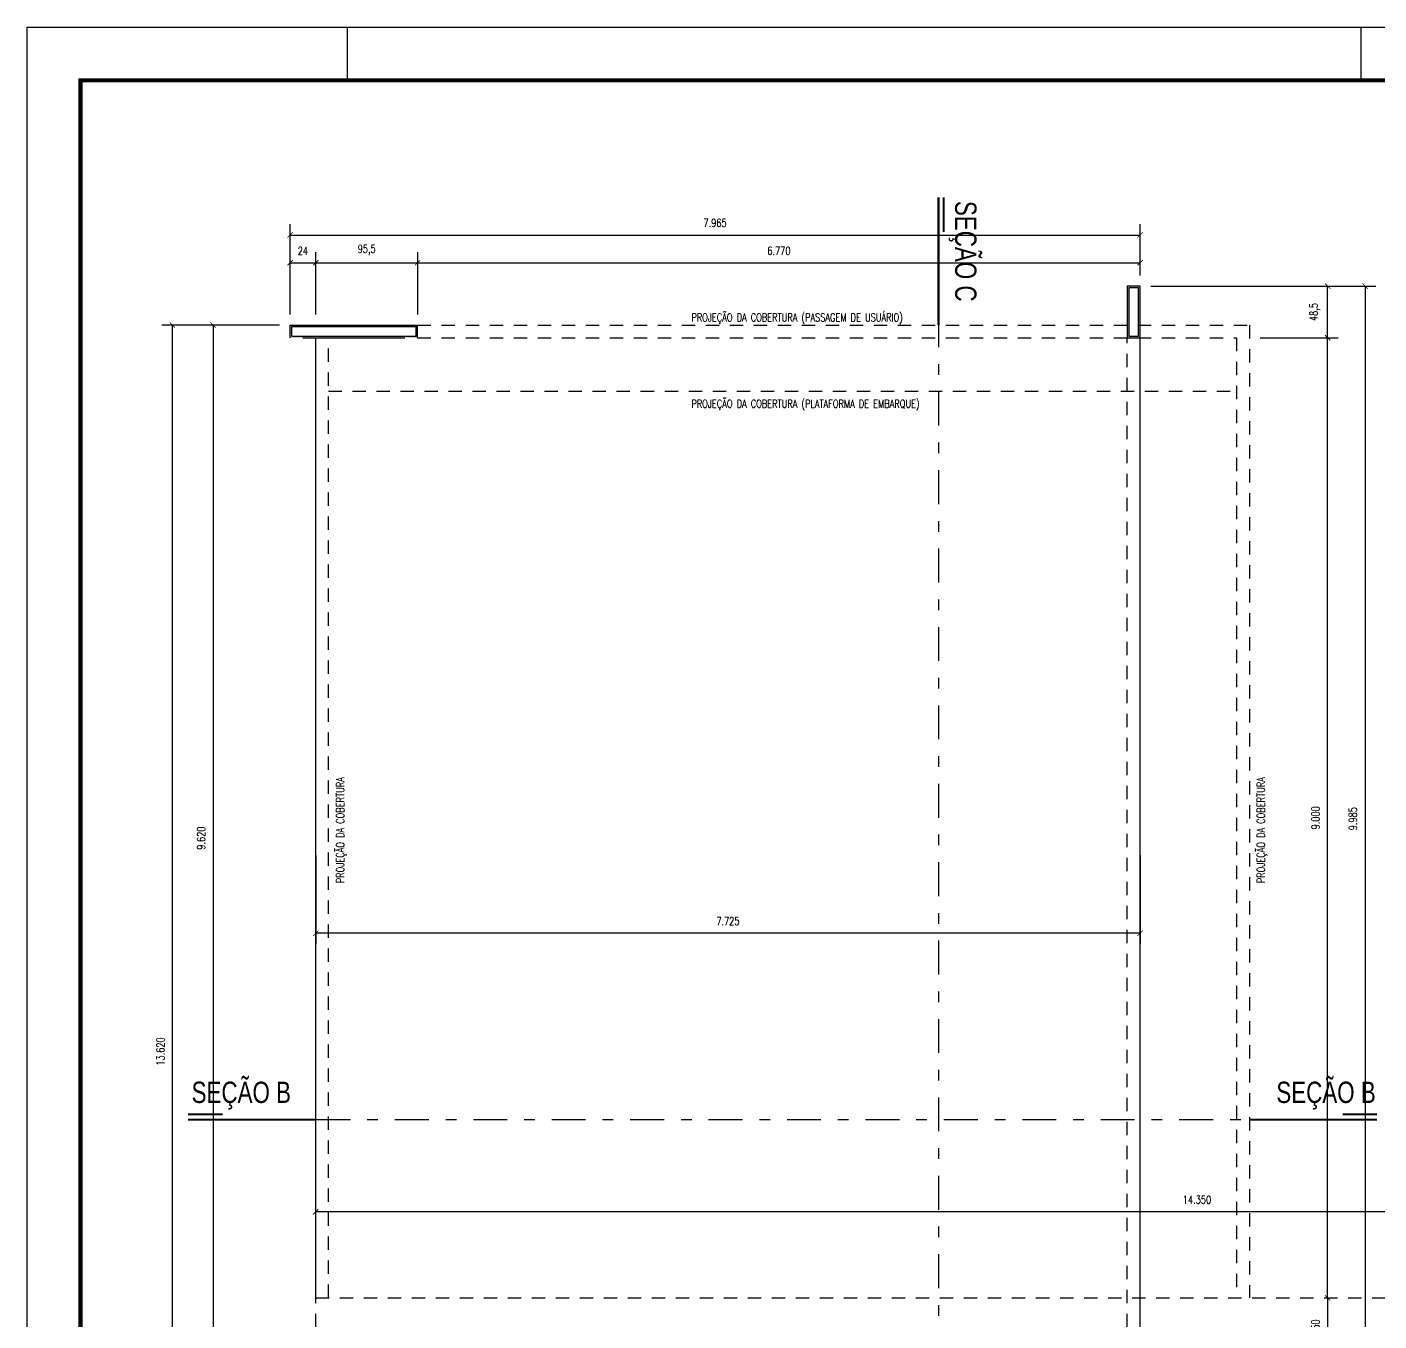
# Model space of a CAD drawing. Extents: x 231.8 to 328.5, y 64.7 to 125.7.
# Drawn here: x 232.57 to 245.24, y 81.06 to 93.19 of the extents above; entities that cross this region are included whole.
import ezdxf

# ---------------------------------------------------------------- set-up
doc = ezdxf.new("R2010")
doc.units = 0
doc.header["$LTSCALE"] = 0.1
doc.header["$MEASUREMENT"] = 0
doc.header["$PDMODE"] = 3
for name, pattern in [('CENTERX2', [4, 2.5, -0.5, 0.5, -0.5]), ('DASHDOT2', [12.7, 6.35, -3.175, 0, -3.175]), ('DASHED2', [0.375, 0.25, -0.125])]:
    doc.linetypes.add(name, pattern=pattern)
doc.layers.get('0').update_dxf_attribs({"linetype": 'CONTINUOUS'})
doc.layers.get('DEFPOINTS').update_dxf_attribs({"linetype": 'CONTINUOUS'})
for name, color, linetype in [('CORTES', 3, 'CENTERX2'), ('COTAS', 1, 'CONTINUOUS'), ('ESTRUTURA_METÁLICA', 250, 'CONTINUOUS'), ('LINHA_DE_CORTE', 3, 'DASHDOT2'), ('PISO', 250, 'CONTINUOUS'), ('PRANCHA', 15, 'CONTINUOUS'), ('PROJEÇÃO', 7, 'DASHED2'), ('TEXTO_PISO_ÁREA', 1, 'CONTINUOUS')]:
    doc.layers.add(name, color=color, linetype=linetype)
doc.styles.add('STYLE1', font='romans.shx', dxfattribs={"width": 0.75, "height": 0.075})
doc.styles.add('STYLE3', font='arial.ttf', dxfattribs={"width": 0.75, "height": 0.2})
doc.dimstyles.get("Standard").update_dxf_attribs({"dimtxt": 0.18, "dimasz": 0.18, "dimexe": 0.18, "dimexo": 0.0625, "dimgap": 0.09, "dimtad": 0, "dimtih": 1, "dimtoh": 1, "dimdec": 4, "dimzin": 0, "dimdsep": 46, "dimtxsty": 'Standard', "dimcen": 0.09, "dimadec": 0, "dimazin": 0, "dimtfac": 1, "dimtdec": 4, "dimtofl": 0, "dimtmove": 0, "dimatfit": 3, "dimfxl": 1, "dimtolj": 1, "dimtzin": 0, "dimarcsym": 0})

# ---------------------------------------------------------------- blocks, each defined once
blk = doc.blocks.new('_ARCHTICK')
at = {"color": 0, "linetype": 'ByBlock', "const_width": 0.15}
blk.add_lwpolyline([(-0.5, -0.5), (0.5, 0.5)], dxfattribs=at)
blk = doc.blocks.new('*D312')
at = {"color": 1, "linetype": 'ByBlock'}
for p, q in [((235.273, 81.38), (235.273, 82.188)), ((249.623, 81.38), (249.623, 82.188)), ((249.623, 82.088), (235.273, 82.088))]:
    blk.add_line(p, q, dxfattribs=at)
at = {"layer": 'DEFPOINTS', "color": 0, "linetype": 'ByBlock'}
for p in [(235.273, 82.088), (235.273, 81.28), (249.623, 81.28)]:
    blk.add_point(p, dxfattribs=at)
at = {"color": 1, "linetype": 'ByBlock', "xscale": 0.05, "yscale": 0.05, "zscale": 0.05, "rotation": 180}
blk.add_blockref('_ARCHTICK', (235.273, 82.088), dxfattribs=at)
at = {"color": 1, "linetype": 'ByBlock', "xscale": 0.05, "yscale": 0.05, "zscale": 0.05}
blk.add_blockref('_ARCHTICK', (249.623, 82.088), dxfattribs=at)
at = {"color": 60, "linetype": 'ByBlock', "insert": (243.532, 82.201), "char_height": 0.075, "attachment_point": 5, "style": 'STYLE1'}
blk.add_mtext('\\A1;14.350', dxfattribs=at)
blk = doc.blocks.new('*D313')
at = {"color": 1, "linetype": 'ByBlock'}
for p, q in [((252.734, 76.565), (253.467, 76.565)), ((253.367, 67.565), (253.367, 76.565))]:
    blk.add_line(p, q, dxfattribs=at)
at = {"layer": 'DEFPOINTS', "color": 0, "linetype": 'ByBlock'}
for p in [(252.634, 76.565), (253.367, 76.565), (253.367, 67.565)]:
    blk.add_point(p, dxfattribs=at)
at = {"color": 1, "linetype": 'ByBlock', "xscale": 0.05, "yscale": 0.05, "zscale": 0.05}
for p, rotation in [((253.367, 76.565), 90), ((253.367, 67.565), 270)]:
    blk.add_blockref('_ARCHTICK', p, dxfattribs=dict(at, rotation=rotation))
at = {"color": 60, "linetype": 'ByBlock', "insert": (253.254, 72.065), "char_height": 0.075, "attachment_point": 5, "rotation": 90, "style": 'STYLE1'}
blk.add_mtext('\\A1;9.000', dxfattribs=at)
blk = doc.blocks.new('*D314')
at = {"color": 1, "linetype": 'ByBlock'}
blk.add_line((253.367, 67.565), (253.367, 67.065), dxfattribs=at)
at = {"layer": 'DEFPOINTS', "color": 0, "linetype": 'ByBlock'}
for p in [(253.367, 67.565), (253.367, 67.065), (253.367, 67.065)]:
    blk.add_point(p, dxfattribs=at)
at = {"color": 1, "linetype": 'ByBlock', "xscale": 0.05, "yscale": 0.05, "zscale": 0.05}
for p, rotation in [((253.367, 67.565), 90), ((253.367, 67.065), 270)]:
    blk.add_blockref('_ARCHTICK', p, dxfattribs=dict(at, rotation=rotation))
at = {"color": 60, "linetype": 'ByBlock', "insert": (253.254, 67.315), "char_height": 0.075, "attachment_point": 5, "rotation": 90, "style": 'STYLE1'}
blk.add_mtext('\\A1;50', dxfattribs=at)
blk = doc.blocks.new('*D315')
at = {"color": 1, "linetype": 'ByBlock'}
for p, q in [((251.709, 77.05), (253.467, 77.05)), ((253.367, 76.565), (253.367, 77.05)), ((252.834, 76.565), (253.467, 76.565))]:
    blk.add_line(p, q, dxfattribs=at)
at = {"layer": 'DEFPOINTS', "color": 0, "linetype": 'ByBlock'}
for p in [(251.609, 77.05), (253.367, 77.05), (252.734, 76.565)]:
    blk.add_point(p, dxfattribs=at)
at = {"color": 1, "linetype": 'ByBlock', "xscale": 0.05, "yscale": 0.05, "zscale": 0.05}
for p, rotation in [((253.367, 77.05), 90), ((253.367, 76.565), 270)]:
    blk.add_blockref('_ARCHTICK', p, dxfattribs=dict(at, rotation=rotation))
at = {"color": 60, "linetype": 'ByBlock', "insert": (253.247, 76.807), "char_height": 0.075, "attachment_point": 5, "rotation": 90, "style": 'STYLE1'}
blk.add_mtext('\\A1;48,5', dxfattribs=at)
blk = doc.blocks.new('*D316')
at = {"color": 1, "linetype": 'ByBlock'}
for p, q in [((252.688, 77.05), (253.817, 77.05)), ((253.717, 77.05), (253.717, 67.065))]:
    blk.add_line(p, q, dxfattribs=at)
at = {"layer": 'DEFPOINTS', "color": 0, "linetype": 'ByBlock'}
for p in [(252.588, 77.05), (253.717, 67.065), (253.717, 67.065)]:
    blk.add_point(p, dxfattribs=at)
at = {"color": 1, "linetype": 'ByBlock', "xscale": 0.05, "yscale": 0.05, "zscale": 0.05}
for p, rotation in [((253.717, 77.05), 90), ((253.717, 67.065), 270)]:
    blk.add_blockref('_ARCHTICK', p, dxfattribs=dict(at, rotation=rotation))
at = {"color": 60, "linetype": 'ByBlock', "insert": (253.604, 72.057), "char_height": 0.075, "attachment_point": 5, "rotation": 90, "style": 'STYLE1'}
blk.add_mtext('\\A1;9.985', dxfattribs=at)
blk = doc.blocks.new('*D317')
at = {"color": 1, "linetype": 'ByBlock'}
for p, q in [((243.643, 76.785), (243.643, 77.369)), ((243.884, 76.785), (243.884, 77.369)), ((243.643, 77.269), (243.884, 77.269))]:
    blk.add_line(p, q, dxfattribs=at)
at = {"layer": 'DEFPOINTS', "color": 0, "linetype": 'ByBlock'}
for p in [(243.884, 77.269), (243.643, 76.685), (243.884, 76.685)]:
    blk.add_point(p, dxfattribs=at)
at = {"color": 1, "linetype": 'ByBlock', "xscale": 0.05, "yscale": 0.05, "zscale": 0.05, "rotation": 180}
blk.add_blockref('_ARCHTICK', (243.643, 77.269), dxfattribs=at)
at = {"color": 1, "linetype": 'ByBlock', "xscale": 0.05, "yscale": 0.05, "zscale": 0.05}
blk.add_blockref('_ARCHTICK', (243.884, 77.269), dxfattribs=at)
at = {"color": 60, "linetype": 'ByBlock', "insert": (243.763, 77.381), "char_height": 0.075, "attachment_point": 5, "style": 'STYLE1'}
blk.add_mtext('\\A1;24', dxfattribs=at)
blk = doc.blocks.new('*D318')
at = {"color": 1, "linetype": 'ByBlock'}
for p, q in [((243.884, 76.885), (243.884, 77.369)), ((244.839, 76.785), (244.839, 77.369)), ((243.884, 77.269), (244.839, 77.269))]:
    blk.add_line(p, q, dxfattribs=at)
at = {"layer": 'DEFPOINTS', "color": 0, "linetype": 'ByBlock'}
for p in [(244.839, 77.269), (243.884, 76.785), (244.839, 76.685)]:
    blk.add_point(p, dxfattribs=at)
at = {"color": 1, "linetype": 'ByBlock', "xscale": 0.05, "yscale": 0.05, "zscale": 0.05, "rotation": 180}
blk.add_blockref('_ARCHTICK', (243.884, 77.269), dxfattribs=at)
at = {"color": 1, "linetype": 'ByBlock', "xscale": 0.05, "yscale": 0.05, "zscale": 0.05}
blk.add_blockref('_ARCHTICK', (244.839, 77.269), dxfattribs=at)
at = {"color": 60, "linetype": 'ByBlock', "insert": (244.361, 77.388), "char_height": 0.075, "attachment_point": 5, "style": 'STYLE1'}
blk.add_mtext('\\A1;95,5', dxfattribs=at)
blk = doc.blocks.new('*D319')
at = {"color": 1, "linetype": 'ByBlock'}
for p, q in [((244.839, 76.885), (244.839, 77.369)), ((251.609, 77.15), (251.609, 77.369)), ((244.839, 77.269), (251.609, 77.269))]:
    blk.add_line(p, q, dxfattribs=at)
at = {"layer": 'DEFPOINTS', "color": 0, "linetype": 'ByBlock'}
for p in [(251.609, 77.269), (251.609, 77.05), (244.839, 76.785)]:
    blk.add_point(p, dxfattribs=at)
at = {"color": 1, "linetype": 'ByBlock', "xscale": 0.05, "yscale": 0.05, "zscale": 0.05, "rotation": 180}
blk.add_blockref('_ARCHTICK', (244.839, 77.269), dxfattribs=at)
at = {"color": 1, "linetype": 'ByBlock', "xscale": 0.05, "yscale": 0.05, "zscale": 0.05}
blk.add_blockref('_ARCHTICK', (251.609, 77.269), dxfattribs=at)
at = {"color": 60, "linetype": 'ByBlock', "insert": (248.224, 77.381), "char_height": 0.075, "attachment_point": 5, "style": 'STYLE1'}
blk.add_mtext('\\A1;6.770', dxfattribs=at)
blk = doc.blocks.new('*D320')
at = {"color": 1, "linetype": 'ByBlock'}
for p, q in [((243.643, 76.885), (243.643, 77.629)), ((251.609, 77.15), (251.609, 77.629)), ((243.643, 77.529), (251.609, 77.529))]:
    blk.add_line(p, q, dxfattribs=at)
at = {"layer": 'DEFPOINTS', "color": 0, "linetype": 'ByBlock'}
for p in [(251.609, 77.529), (251.609, 77.05), (243.643, 76.785)]:
    blk.add_point(p, dxfattribs=at)
at = {"color": 1, "linetype": 'ByBlock', "xscale": 0.05, "yscale": 0.05, "zscale": 0.05, "rotation": 180}
blk.add_blockref('_ARCHTICK', (243.643, 77.529), dxfattribs=at)
at = {"color": 1, "linetype": 'ByBlock', "xscale": 0.05, "yscale": 0.05, "zscale": 0.05}
blk.add_blockref('_ARCHTICK', (251.609, 77.529), dxfattribs=at)
at = {"color": 60, "linetype": 'ByBlock', "insert": (247.626, 77.642), "char_height": 0.075, "attachment_point": 5, "style": 'STYLE1'}
blk.add_mtext('\\A1;7.965', dxfattribs=at)
blk = doc.blocks.new('*D321')
at = {"color": 1, "linetype": 'ByBlock'}
for p, q in [((243.543, 76.685), (242.821, 76.685)), ((242.921, 76.685), (242.921, 67.065)), ((243.784, 67.065), (242.821, 67.065))]:
    blk.add_line(p, q, dxfattribs=at)
at = {"layer": 'DEFPOINTS', "color": 0, "linetype": 'ByBlock'}
for p in [(243.643, 76.685), (242.921, 67.065), (243.884, 67.065)]:
    blk.add_point(p, dxfattribs=at)
at = {"color": 1, "linetype": 'ByBlock', "xscale": 0.05, "yscale": 0.05, "zscale": 0.05}
for p, rotation in [((242.921, 76.685), 90), ((242.921, 67.065), 270)]:
    blk.add_blockref('_ARCHTICK', p, dxfattribs=dict(at, rotation=rotation))
at = {"color": 60, "linetype": 'ByBlock', "insert": (242.809, 71.875), "char_height": 0.075, "attachment_point": 5, "rotation": 90, "style": 'STYLE1'}
blk.add_mtext('\\A1;9.620', dxfattribs=at)
blk = doc.blocks.new('*D323')
at = {"color": 1, "linetype": 'ByBlock'}
for p, q in [((243.082, 76.685), (242.44, 76.685)), ((242.54, 63.065), (242.54, 76.685)), ((243.202, 63.065), (242.44, 63.065))]:
    blk.add_line(p, q, dxfattribs=at)
at = {"layer": 'DEFPOINTS', "color": 0, "linetype": 'ByBlock'}
for p in [(242.54, 76.685), (243.182, 76.685), (243.302, 63.065)]:
    blk.add_point(p, dxfattribs=at)
at = {"color": 1, "linetype": 'ByBlock', "xscale": 0.05, "yscale": 0.05, "zscale": 0.05}
for p, rotation in [((242.54, 76.685), 90), ((242.54, 63.065), 270)]:
    blk.add_blockref('_ARCHTICK', p, dxfattribs=dict(at, rotation=rotation))
at = {"color": 60, "linetype": 'ByBlock', "insert": (242.428, 69.875), "char_height": 0.075, "attachment_point": 5, "rotation": 90, "style": 'STYLE1'}
blk.add_mtext('\\A1;13.620', dxfattribs=at)
blk = doc.blocks.new('*D332')
at = {"color": 1, "linetype": 'ByBlock'}
for p, q in [((243.884, 71.715), (243.884, 70.884)), ((251.609, 71.715), (251.609, 70.884)), ((251.609, 70.984), (243.884, 70.984))]:
    blk.add_line(p, q, dxfattribs=at)
at = {"layer": 'DEFPOINTS', "color": 0, "linetype": 'ByBlock'}
for p in [(243.884, 71.815), (251.609, 71.815), (243.884, 70.984)]:
    blk.add_point(p, dxfattribs=at)
at = {"color": 1, "linetype": 'ByBlock', "xscale": 0.05, "yscale": 0.05, "zscale": 0.05, "rotation": 180}
blk.add_blockref('_ARCHTICK', (243.884, 70.984), dxfattribs=at)
at = {"color": 1, "linetype": 'ByBlock', "xscale": 0.05, "yscale": 0.05, "zscale": 0.05}
blk.add_blockref('_ARCHTICK', (251.609, 70.984), dxfattribs=at)
at = {"color": 60, "linetype": 'ByBlock', "insert": (247.746, 71.097), "char_height": 0.075, "attachment_point": 5, "style": 'STYLE1'}
blk.add_mtext('\\A1;7.725', dxfattribs=at)

msp = doc.modelspace()

# ---------------------------------------------------------------- hatches: boundary and pattern name
at = {"layer": 'ESTRUTURA_METÁLICA'}
h = msp.add_hatch(color=256, dxfattribs=at)
h.paths.add_polyline_path([(242.9984, 90.7651), (242.8784, 90.7651), (242.8784, 90.4001), (242.8934, 90.4001), (242.8934, 90.7501), (242.9834, 90.7501), (242.9834, 90.4001), (242.9984, 90.4001)])
h.paths.add_polyline_path([(242.9984, 90.4001), (242.9834, 90.4001), (242.9834, 90.2951), (242.8934, 90.2951), (242.8934, 90.4001), (242.8784, 90.4001), (242.8784, 90.2801), (242.9984, 90.2801)])
at = {"layer": 'ESTRUTURA_METÁLICA', "ltscale": 0.5}
h = msp.add_hatch(color=256, dxfattribs=at)
h.paths.add_polyline_path([(235.6907, 90.3851), (235.7013, 90.4001), (235.0331, 90.4001), (235.0331, 90.2801), (235.6168, 90.2801), (235.6273, 90.2951), (235.0481, 90.2951), (235.0481, 90.3851)])
h.paths.add_polyline_path([(236.2134, 90.3851), (236.2134, 90.2951), (235.6273, 90.2951), (235.6168, 90.2801), (236.2284, 90.2801), (236.2284, 90.4001), (235.7013, 90.4001), (235.6907, 90.3851)])

# ---------------------------------------------------------------- linework, layer by layer
at = {"layer": 'CORTES', "color": 250, "const_width": 0.02}
for points in [[(241.1093, 91.596), (241.1093, 90.4001)], [(241.1586, 91.596), (241.1586, 91.2733)], [(234.0776, 83.0006), (234.4002, 83.0006)], [(245.2193, 83.0006), (244.8967, 83.0006)], [(234.0776, 82.9513), (235.2734, 82.9513)], [(245.2193, 82.9513), (244.0234, 82.9513)]]:
    msp.add_lwpolyline(points, dxfattribs=at)
at = {"layer": 'ESTRUTURA_METÁLICA'}
for p, q in [((242.8784, 90.7651), (242.8784, 90.2801)), ((242.9984, 90.7651), (242.8784, 90.7651)), ((242.8934, 90.7501), (242.8934, 90.2951)), ((242.9834, 90.7501), (242.8934, 90.7501)), ((242.9834, 90.2951), (242.9834, 90.7501)), ((242.9984, 90.2801), (242.9984, 90.7651)), ((242.8784, 90.2801), (242.9984, 90.2801)), ((242.8934, 90.2951), (242.9834, 90.2951))]:
    msp.add_line(p, q, dxfattribs=at)
at = {"layer": 'ESTRUTURA_METÁLICA', "ltscale": 0.5}
for p, q in [((235.0331, 90.4001), (236.2284, 90.4001)), ((235.0331, 90.2801), (235.0331, 90.4001)), ((235.0481, 90.3851), (236.2134, 90.3851)), ((235.0481, 90.2951), (235.0481, 90.3851)), ((236.2134, 90.2951), (236.2134, 90.3851)), ((236.2284, 90.2801), (236.2284, 90.4001)), ((236.2284, 90.2801), (236.2284, 90.4001)), ((235.0481, 90.2951), (236.2134, 90.2951)), ((235.1531, 90.2801), (236.1084, 90.2801))]:
    msp.add_line(p, q, dxfattribs=at)
at = {"layer": 'LINHA_DE_CORTE', "ltscale": 0.5}
for p, q in [((241.1093, 91.2444), (241.1093, 74.8801)), ((235.2804, 82.9513), (245.2193, 82.9513))]:
    msp.add_line(p, q, dxfattribs=at)
at = {"layer": 'PISO'}
for p, q in [((235.2734, 81.2801), (235.2734, 90.2801)), ((242.9984, 80.7801), (242.9984, 90.2801))]:
    msp.add_line(p, q, dxfattribs=at)
at = {"layer": 'PRANCHA', "color": 250}
for p, q in [((232.5677, 93.1938), (273.5677, 93.1938)), ((232.5677, 78.6938), (232.5677, 93.1938)), ((235.5677, 93.1938), (235.5677, 92.6938)), ((245.0677, 93.1938), (245.0677, 92.6938))]:
    msp.add_line(p, q, dxfattribs=at)
at = {"layer": 'PRANCHA', "color": 250, "const_width": 0.04}
msp.add_lwpolyline([(273.0677, 92.6938), (233.0677, 92.6938), (233.0677, 65.1938), (273.0677, 65.1938), (273.0677, 92.6938)], dxfattribs=at)
at = {"layer": 'PROJEÇÃO', "ltscale": 5}
for p, q in [((236.2284, 90.4001), (244.0234, 90.4001)), ((244.0234, 90.4001), (244.0234, 81.2801)), ((235.3934, 81.2801), (235.3934, 90.2801)), ((236.2284, 90.2801), (243.9034, 90.2801)), ((242.8784, 80.7801), (242.8784, 90.2801)), ((243.9034, 90.2801), (243.9034, 81.2801)), ((235.3934, 89.7801), (243.9034, 89.7801)), ((235.2734, 81.2801), (249.6234, 81.2801)), ((235.2734, 80.7801), (235.2734, 81.2801))]:
    msp.add_line(p, q, dxfattribs=at)

# ---------------------------------------------------------------- texts
at = {"layer": 'LINHA_DE_CORTE', "ltscale": 0.5, "style": 'STYLE3', "width": 0.75}
msp.add_text('SEÇÃO C', height=0.2, rotation=270, dxfattribs=at).set_placement((241.2654, 91.5635))
for p in [(234.11, 83.1075), (244.2758, 83.1075)]:
    msp.add_text('SEÇÃO B', height=0.2, dxfattribs=at).set_placement(p)
at = {"layer": 'TEXTO_PISO_ÁREA', "style": 'STYLE1', "width": 0.75}
for s, p in [('PROJEÇÃO DA COBERTURA (PASSAGEM DE USUÁRIO)', (238.7937, 90.4343)), ('PROJEÇÃO DA COBERTURA (PLATAFORMA DE EMBARQUE)', (238.7937, 89.6252))]:
    msp.add_text(s, height=0.075, dxfattribs=at).set_placement(p)
for p in [(235.5408, 85.1679), (244.1691, 85.1679)]:
    msp.add_text('PROJEÇÃO DA COBERTURA', height=0.075, rotation=90, dxfattribs=at).set_placement(p)

# ---------------------------------------------------------------- dimensions: what is measured, and where the dimension line sits
at = {"layer": 'COTAS'}
for base, p1, p2, picture, middle in [((242.9984, 91.2444), (235.0331, 90.5001), (242.9984, 90.7651), '*D320', (239.0157, 91.3569)), ((242.9984, 90.984), (236.2284, 90.5001), (242.9984, 90.7651), '*D319', (239.6134, 91.0965)), ((235.2734, 84.6993), (242.9984, 85.5301), (235.2734, 85.5301), '*D332', (239.1359, 84.8118))]:
    dim = msp.add_linear_dim(base=base, p1=p1, p2=p2, dimstyle='Standard', override={"dimtxt": 0.075, "dimasz": 0.05, "dimexe": 0.1, "dimexo": 0.1, "dimgap": 0.075, "dimtad": 1, "dimtih": 0, "dimtoh": 0, "dimdec": 3, "dimtxsty": 'STYLE1', "dimblk1": 'ARCHTICK', "dimblk2": 'ARCHTICK', "dimsah": 1, "dimcen": 0, "dimclrd": 1, "dimclre": 1, "dimclrt": 60, "dimtdec": 3, "dimtofl": 1}, dxfattribs=at)
    dim.commit()
    dim.dimension.update_dxf_attribs({"geometry": picture, "text_midpoint": middle, "insert": (-8.6102, 13.7152)})
dim = msp.add_linear_dim(base=(235.2734, 90.984), p1=(235.0331, 90.4001), p2=(235.2734, 90.4001), text='24', dimstyle='Standard', override={"dimtxt": 0.075, "dimasz": 0.05, "dimexe": 0.1, "dimexo": 0.1, "dimgap": 0.075, "dimtad": 1, "dimtih": 0, "dimtoh": 0, "dimdec": 3, "dimtxsty": 'STYLE1', "dimblk1": 'ARCHTICK', "dimblk2": 'ARCHTICK', "dimsah": 1, "dimcen": 0, "dimclrd": 1, "dimclre": 1, "dimclrt": 60, "dimtdec": 3, "dimtofl": 1}, dxfattribs=at)
dim.commit()
dim.dimension.update_dxf_attribs({"geometry": '*D317', "text_midpoint": (235.1533, 90.984), "dimtype": 160, "insert": (-8.6102, 13.7152)})
dim = msp.add_linear_dim(base=(236.2284, 90.984), p1=(235.2734, 90.5001), p2=(236.2284, 90.4001), text='95,5', dimstyle='Standard', override={"dimtxt": 0.075, "dimasz": 0.05, "dimexe": 0.1, "dimexo": 0.1, "dimgap": 0.075, "dimtad": 1, "dimtih": 0, "dimtoh": 0, "dimdec": 3, "dimtxsty": 'STYLE1', "dimblk1": 'ARCHTICK', "dimblk2": 'ARCHTICK', "dimsah": 1, "dimcen": 0, "dimclrd": 1, "dimclre": 1, "dimclrt": 60, "dimtdec": 3, "dimtofl": 1}, dxfattribs=at)
dim.commit()
dim.dimension.update_dxf_attribs({"geometry": '*D318', "text_midpoint": (235.7509, 91.1036), "insert": (-8.6102, 13.7152)})
for base, p1, p2, text, picture, middle in [((244.7565, 90.7651), (244.1234, 90.2801), (242.9984, 90.7651), '48,5', '*D315', (244.6368, 90.5226)), ((244.7565, 80.7801), (244.7565, 81.2801), (244.7565, 80.7801), '50', '*D314', (244.644, 81.0301))]:
    dim = msp.add_linear_dim(base=base, p1=p1, p2=p2, angle=90, text=text, dimstyle='Standard', override={"dimtxt": 0.075, "dimasz": 0.05, "dimexe": 0.1, "dimexo": 0.1, "dimgap": 0.075, "dimtad": 1, "dimtih": 0, "dimtoh": 0, "dimdec": 3, "dimtxsty": 'STYLE1', "dimblk1": 'ARCHTICK', "dimblk2": 'ARCHTICK', "dimsah": 1, "dimcen": 0, "dimclrd": 1, "dimclre": 1, "dimclrt": 60, "dimtdec": 3, "dimtofl": 1}, dxfattribs=at)
    dim.commit()
    dim.dimension.update_dxf_attribs({"geometry": picture, "text_midpoint": middle, "insert": (-8.6102, 13.7152)})
for base, p1, p2, picture, middle in [((245.1066, 80.7801), (243.9774, 90.7651), (245.1066, 80.7801), '*D316', (244.9941, 85.7726)), ((234.3111, 80.7801), (235.0331, 90.4001), (235.2734, 80.7801), '*D321', (234.1986, 85.5901)), ((244.7565, 90.2801), (244.7565, 81.2801), (244.0234, 90.2801), '*D313', (244.644, 85.7801))]:
    dim = msp.add_linear_dim(base=base, p1=p1, p2=p2, angle=90, dimstyle='Standard', override={"dimtxt": 0.075, "dimasz": 0.05, "dimexe": 0.1, "dimexo": 0.1, "dimgap": 0.075, "dimtad": 1, "dimtih": 0, "dimtoh": 0, "dimdec": 3, "dimtxsty": 'STYLE1', "dimblk1": 'ARCHTICK', "dimblk2": 'ARCHTICK', "dimsah": 1, "dimcen": 0, "dimclrd": 1, "dimclre": 1, "dimclrt": 60, "dimtdec": 3, "dimtofl": 1}, dxfattribs=at)
    dim.commit()
    dim.dimension.update_dxf_attribs({"geometry": picture, "text_midpoint": middle, "insert": (-8.6102, 13.7152)})
dim = msp.add_linear_dim(base=(233.93, 90.4001), p1=(234.6923, 76.7801), p2=(234.5721, 90.4001), angle=90, dimstyle='Standard', override={"dimtxt": 0.075, "dimasz": 0.05, "dimexe": 0.1, "dimexo": 0.1, "dimgap": 0.075, "dimtad": 1, "dimtih": 0, "dimtoh": 0, "dimdec": 3, "dimtxsty": 'STYLE1', "dimblk1": 'ARCHTICK', "dimblk2": 'ARCHTICK', "dimsah": 1, "dimcen": 0, "dimclrd": 1, "dimclre": 1, "dimclrt": 60, "dimtdec": 3, "dimtofl": 1}, dxfattribs=at)
dim.commit()
dim.dimension.update_dxf_attribs({"geometry": '*D323', "text_midpoint": (233.93, 83.5901), "dimtype": 160, "insert": (-8.6102, 13.7152)})
dim = msp.add_linear_dim(base=(235.2734, 82.0884), p1=(249.6234, 81.2801), p2=(235.2734, 81.2801), dimstyle='Standard', override={"dimtxt": 0.075, "dimasz": 0.05, "dimexe": 0.1, "dimexo": 0.1, "dimgap": 0.075, "dimtad": 1, "dimtih": 0, "dimtoh": 0, "dimdec": 3, "dimtxsty": 'STYLE1', "dimblk1": 'ARCHTICK', "dimblk2": 'ARCHTICK', "dimsah": 1, "dimcen": 0, "dimclrd": 1, "dimclre": 1, "dimclrt": 60, "dimtdec": 3, "dimtofl": 1}, dxfattribs=at)
dim.commit()
dim.dimension.update_dxf_attribs({"geometry": '*D312', "text_midpoint": (243.5315, 82.0884), "dimtype": 160})

doc.saveas('drawing.dxf')
